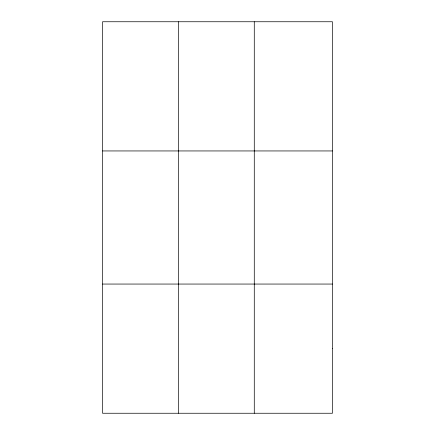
<?xml version="1.0" encoding="UTF-8"?>
<svg xmlns="http://www.w3.org/2000/svg" width="435" height="435" viewBox="0 0 435 435"><rect width="100%" height="100%" fill="white"/><g stroke="black" fill="none" stroke-linecap="round" stroke-linejoin="round"><path stroke-width="0.65" d="M178.421 413.25L178.421 21.75M254.279 413.25L254.279 21.75M102.562 150.945L332.438 150.945M102.562 284.055L332.438 284.055M332.438 348.652L332.438 413.25L102.562 413.25L102.562 21.75L332.438 21.75L332.438 348.652"/></g></svg>
